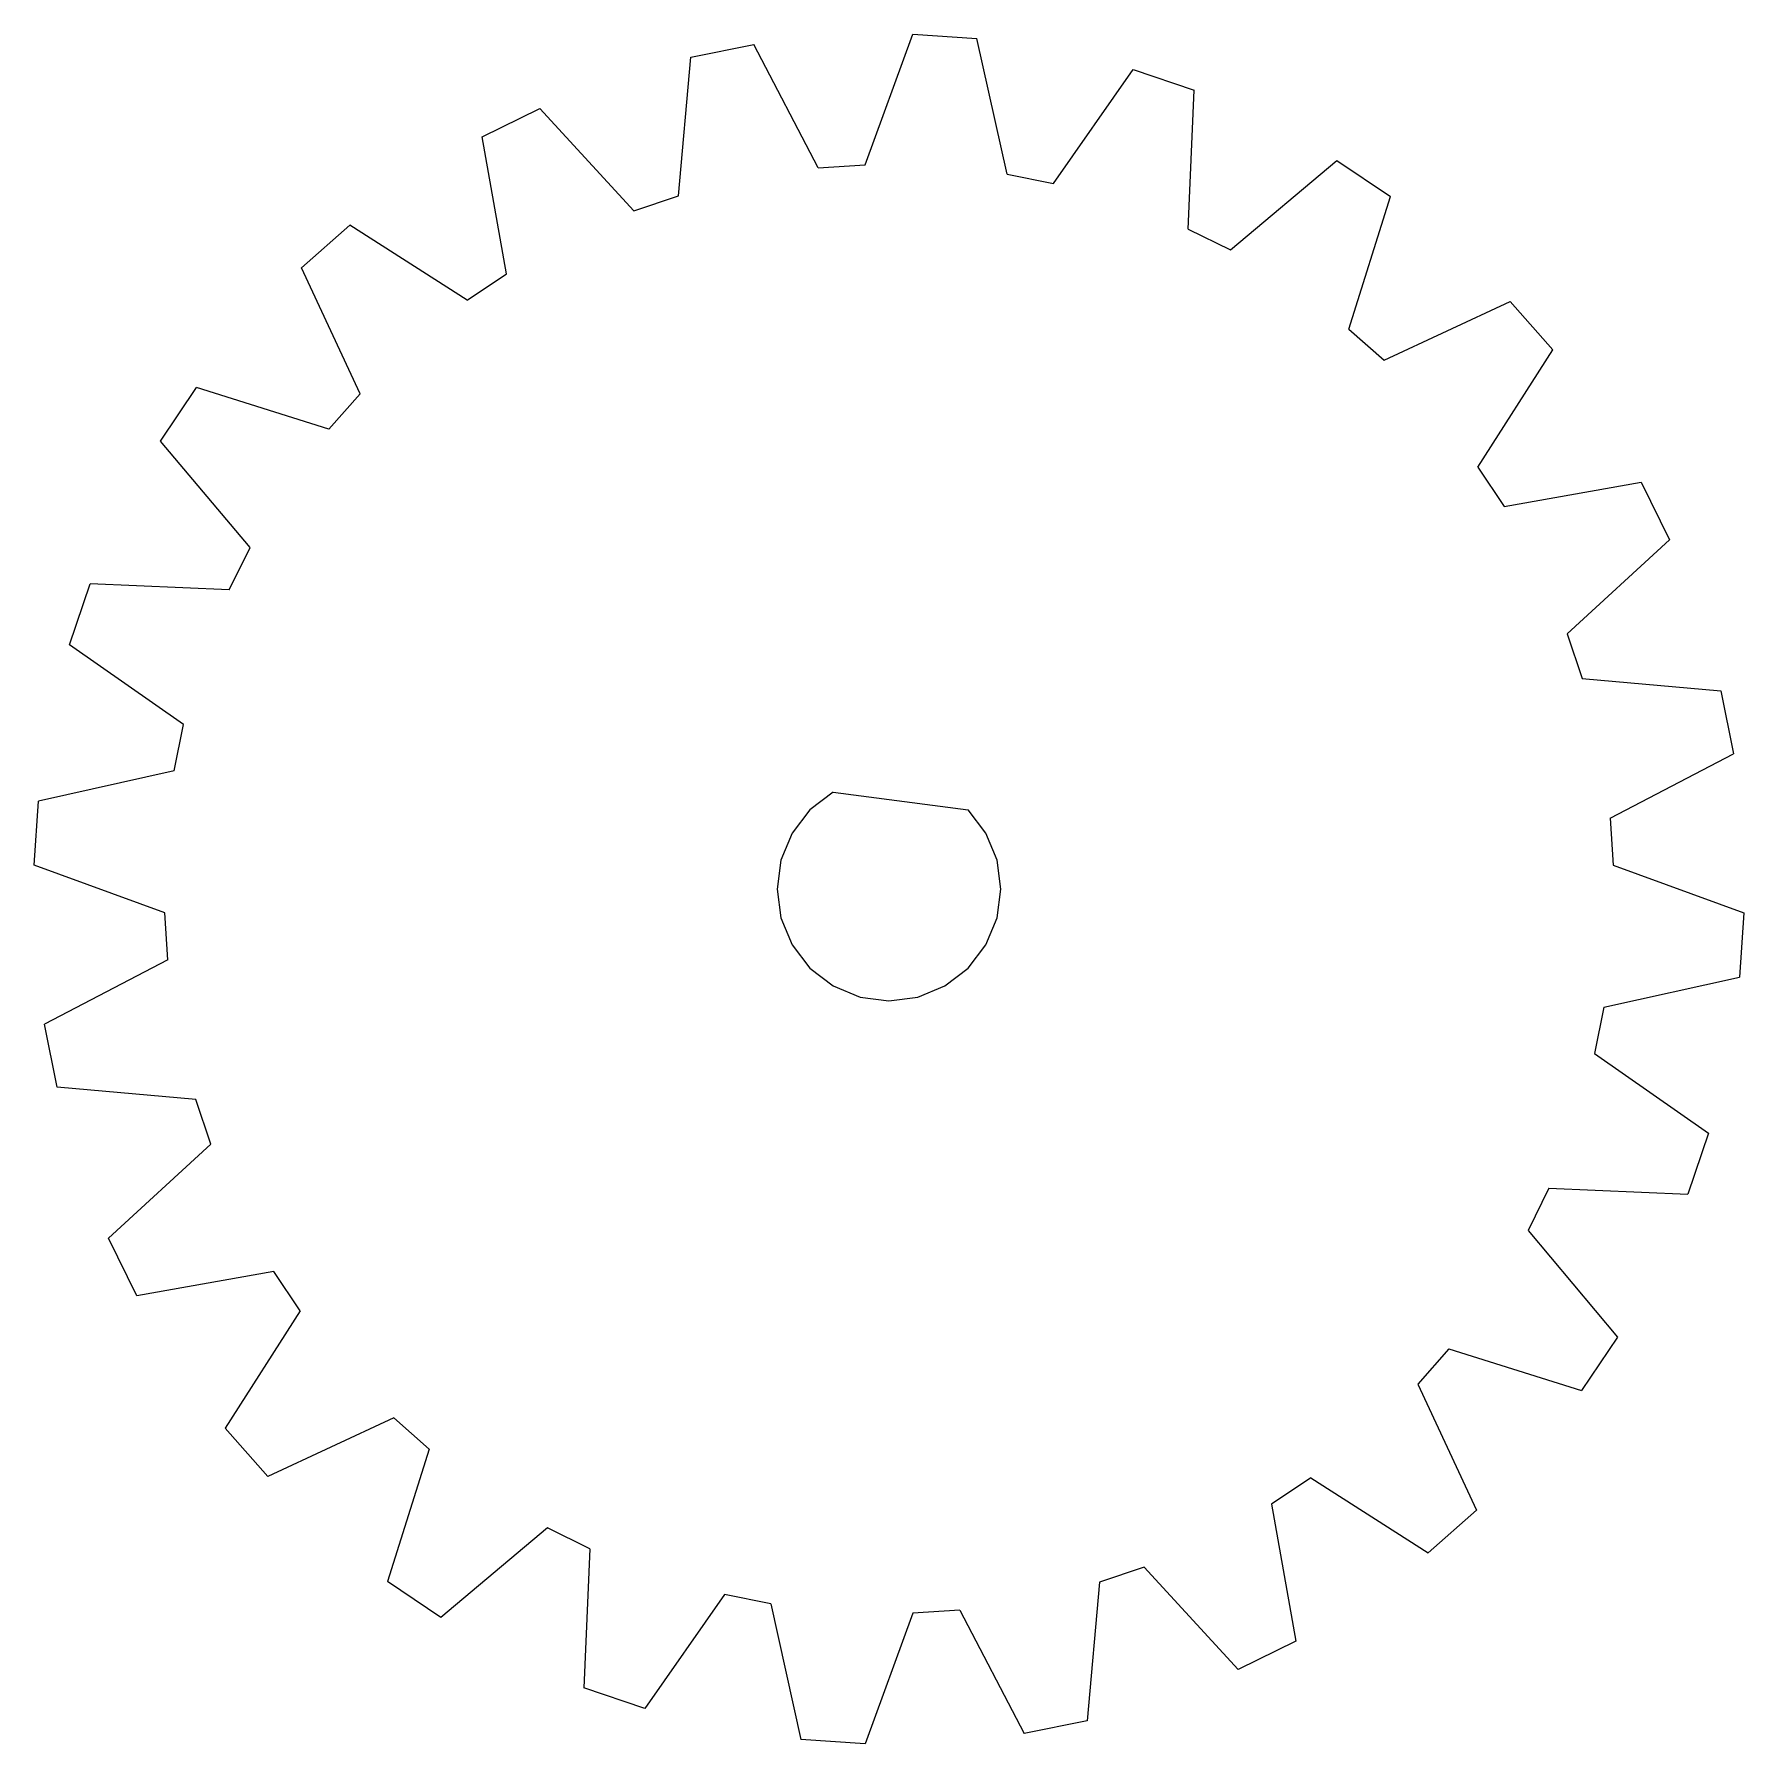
# Model space of a CAD drawing. Extents: x 8 to 46.2, y -16.9 to 21.4.
import ezdxf

# ---------------------------------------------------------------- set-up
doc = ezdxf.new("R2010")
doc.units = 0
doc.header["$MEASUREMENT"] = 0
doc.layers.get('0').update_dxf_attribs({"linetype": 'CONTINUOUS'})

msp = doc.modelspace()

# ---------------------------------------------------------------- linework, layer by layer
for p, q in [((22.667, 20.849), (24.078, 21.13)), ((25.514, 18.373), (24.078, 21.13)), ((26.568, 18.442), (27.631, 21.363)), ((27.631, 21.363), (29.066, 21.269)), ((29.739, 18.234), (29.066, 21.269)), ((22.397, 17.753), (22.667, 20.849)), ((30.775, 18.028), (32.558, 20.574)), ((32.558, 20.574), (33.92, 20.112)), ((33.785, 17.006), (33.92, 20.112)), ((18.006, 19.069), (19.296, 19.705)), ((21.396, 17.413), (19.296, 19.705)), ((18.546, 16.007), (18.006, 19.069)), ((25.514, 18.373), (26.568, 18.442)), ((34.732, 16.539), (37.113, 18.537)), ((37.113, 18.537), (38.31, 17.738)), ((29.739, 18.234), (30.775, 18.028)), ((21.396, 17.413), (22.397, 17.753)), ((37.375, 14.773), (38.31, 17.738)), ((13.964, 16.142), (15.046, 17.091)), ((17.667, 15.421), (15.046, 17.091)), ((33.785, 17.006), (34.732, 16.539)), ((15.278, 13.325), (13.964, 16.142)), ((17.667, 15.421), (18.546, 16.007)), ((38.169, 14.077), (40.986, 15.391)), ((40.986, 15.391), (41.935, 14.309)), ((37.375, 14.773), (38.169, 14.077)), ((40.265, 11.687), (41.935, 14.309)), ((10.818, 12.269), (11.617, 13.466)), ((14.581, 12.531), (11.617, 13.466)), ((14.581, 12.531), (15.278, 13.325)), ((12.816, 9.888), (10.818, 12.269)), ((40.265, 11.687), (40.852, 10.809)), ((40.852, 10.809), (43.913, 11.349)), ((43.913, 11.349), (44.549, 10.059)), ((42.257, 7.959), (44.549, 10.059)), ((12.348, 8.941), (12.816, 9.888)), ((8.78, 7.714), (9.243, 9.076)), ((12.348, 8.941), (9.243, 9.076)), ((11.327, 5.931), (8.78, 7.714)), ((42.257, 7.959), (42.597, 6.958)), ((42.597, 6.958), (45.693, 6.687)), ((45.693, 6.687), (45.974, 5.276)), ((11.121, 4.895), (11.327, 5.931)), ((43.217, 3.841), (45.974, 5.276)), ((11.121, 4.895), (8.086, 4.222)), ((7.992, 2.787), (8.086, 4.222)), ((25.849, 4.42), (25.332, 4.023)), ((25.849, 4.42), (28.867, 4.023)), ((25.332, 4.023), (24.934, 3.505)), ((29.264, 3.505), (28.867, 4.023)), ((43.217, 3.841), (43.286, 2.787)), ((24.934, 3.505), (24.685, 2.902)), ((29.514, 2.902), (29.264, 3.505)), ((10.913, 1.724), (7.992, 2.787)), ((24.685, 2.902), (24.599, 2.255)), ((29.599, 2.255), (29.514, 2.902)), ((43.286, 2.787), (46.207, 1.724)), ((24.599, 2.255), (24.685, 1.608)), ((29.514, 1.608), (29.599, 2.255)), ((10.982, 0.67), (10.913, 1.724)), ((24.685, 1.608), (24.934, 1.005)), ((29.264, 1.005), (29.514, 1.608)), ((46.207, 1.724), (46.113, 0.288)), ((24.934, 1.005), (25.332, 0.488)), ((28.867, 0.488), (29.264, 1.005)), ((10.982, 0.67), (8.225, -0.766)), ((25.332, 0.488), (25.849, 0.09)), ((28.349, 0.09), (28.867, 0.488)), ((25.849, 0.09), (26.452, -0.16)), ((27.746, -0.16), (28.349, 0.09)), ((43.078, -0.384), (46.113, 0.288)), ((26.452, -0.16), (27.099, -0.245)), ((27.099, -0.245), (27.746, -0.16)), ((43.078, -0.384), (42.872, -1.421)), ((8.505, -2.177), (8.225, -0.766)), ((42.872, -1.421), (45.418, -3.204)), ((11.602, -2.448), (8.505, -2.177)), ((11.941, -3.448), (11.602, -2.448)), ((45.418, -3.204), (44.956, -4.566)), ((11.941, -3.448), (9.65, -5.548)), ((41.85, -4.43), (41.383, -5.378)), ((41.85, -4.43), (44.956, -4.566)), ((10.286, -6.838), (9.65, -5.548)), ((41.383, -5.378), (43.381, -7.759)), ((13.347, -6.298), (10.286, -6.838)), ((13.934, -7.177), (13.347, -6.298)), ((13.934, -7.177), (12.264, -9.798)), ((39.617, -8.02), (38.921, -8.814)), ((39.617, -8.02), (42.582, -8.955)), ((43.381, -7.759), (42.582, -8.955)), ((38.921, -8.814), (40.235, -11.632)), ((13.212, -10.88), (12.264, -9.798)), ((16.03, -9.566), (13.212, -10.88)), ((16.824, -10.263), (16.03, -9.566)), ((16.824, -10.263), (15.889, -13.227)), ((36.531, -10.91), (35.653, -11.497)), ((36.531, -10.91), (39.153, -12.58)), ((35.653, -11.497), (36.193, -14.558)), ((40.235, -11.632), (39.153, -12.58)), ((19.466, -12.028), (17.085, -14.027)), ((20.414, -12.496), (19.466, -12.028)), ((20.414, -12.496), (20.278, -15.601)), ((32.803, -12.903), (31.802, -13.242)), ((32.803, -12.903), (34.903, -15.194)), ((17.085, -14.027), (15.889, -13.227)), ((31.802, -13.242), (31.531, -16.339)), ((23.423, -13.517), (21.64, -16.064)), ((24.46, -13.723), (23.423, -13.517)), ((24.46, -13.723), (25.132, -16.758)), ((27.631, -13.931), (26.568, -16.852)), ((28.685, -13.862), (27.631, -13.931)), ((28.685, -13.862), (30.12, -16.619)), ((36.193, -14.558), (34.903, -15.194)), ((21.64, -16.064), (20.278, -15.601)), ((31.531, -16.339), (30.12, -16.619)), ((26.568, -16.852), (25.132, -16.758))]:
    msp.add_line(p, q)

doc.saveas('drawing.dxf')
